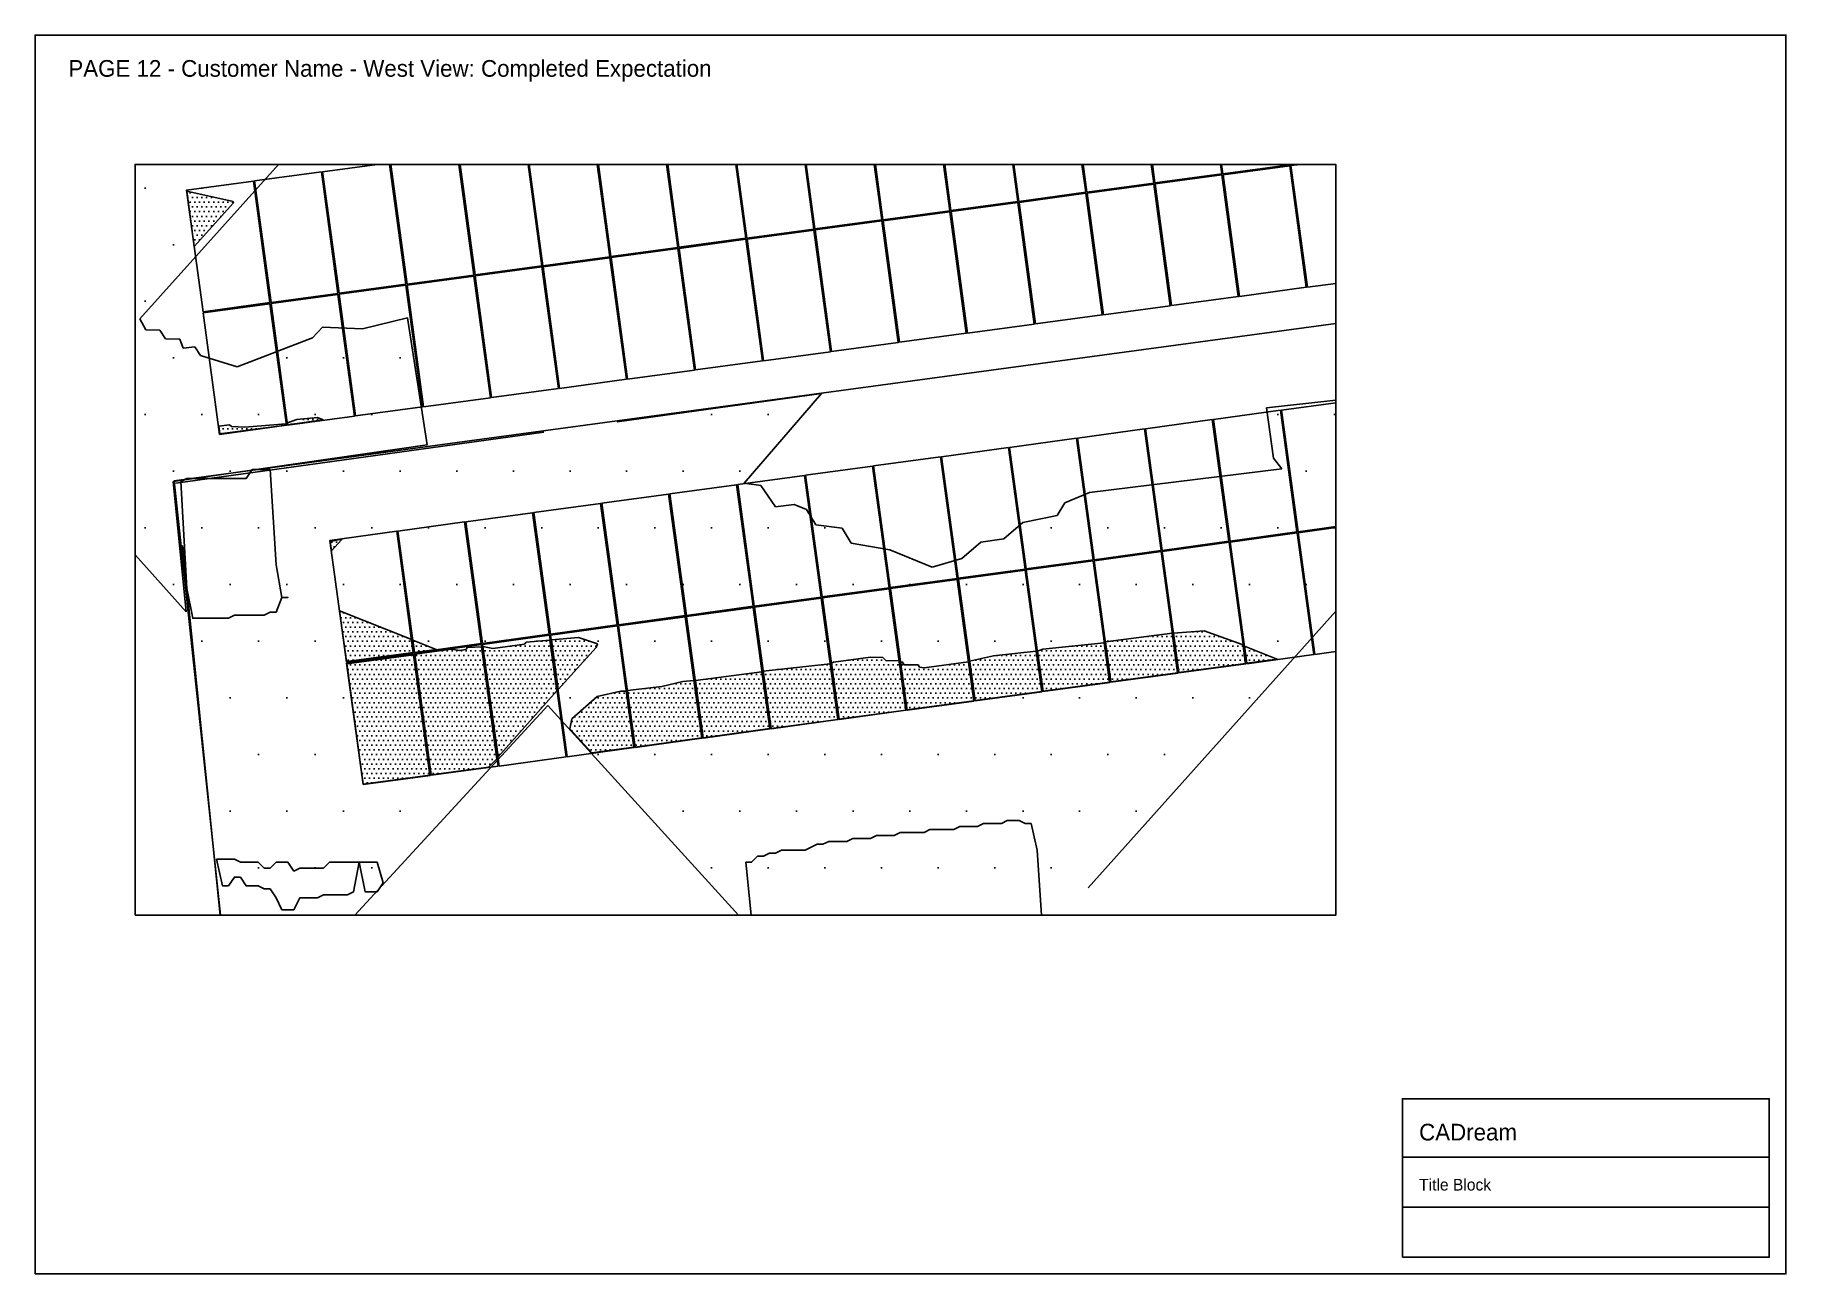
# Paper-space layout 'Layout1' of a CAD drawing. Header units: metres, sheet in millimetres. Extents: x 0 to 420, y 0 to 297.
# The model-space entities are those that its viewports show. They can reach past a viewport. Long polylines and large blocks are cut down to what shows.
import ezdxf

# ---------------------------------------------------------------- set-up
doc = ezdxf.new("R2010")
doc.units = ezdxf.units.M
doc.linetypes.add('DASHED', pattern=[1.524, 1.27, -0.254])
for name, color, linetype in [('Module', 7, 'ByLayer'), ('Obstruction', 7, 'ByLayer'), ('Ridge Line', 7, 'ByLayer'), ('Shading', 8, 'DASHED'), ('SHEET_BORDER', 8, 'Continuous'), ('SHEET_TEXT', 5, 'Continuous'), ('SHEET_TITLEBLOCK', 7, 'Continuous'), ('SHEET_VIEWPORT_FRAME', 6, 'Continuous')]:
    doc.layers.add(name, color=color, linetype=linetype)

# ---------------------------------------------------------------- blocks, each defined once
blk = doc.blocks.new('CADREAM_TITLEBLOCK_TEMPLATE_V1')
at = {"layer": 'SHEET_TITLEBLOCK'}
for p, q in [((0, 24), (88, 24)), ((0, 12), (88, 12))]:
    blk.add_line(p, q, dxfattribs=at)
blk.add_lwpolyline([(0, 0), (88, 0), (88, 38), (0, 38)], close=True, dxfattribs=at)
for s, height, p in [('CADream', 4, (4, 28)), ('Title Block', 2.8, (4, 16))]:
    blk.add_text(s, height=height, dxfattribs=at).set_placement(p)
blk = doc.blocks.new('*U1')
at = {"layer": 'Ridge Line', "color": 30}
for p, q in [((4771, -5873, 13749), (73104, 3363, 13743)), ((73104, 3363, 10899), (4771, -5873, 10658)), ((5553, -13174, 13685), (4771, -5873, 13749)), ((4771, -5873, 10658), (5553, -13174, 10658)), ((-5956, -14838, 13685), (5553, -13174, 13685)), ((5553, -13174, 10658), (-5956, -14838, 10617))]:
    blk.add_line(p, q, dxfattribs=at)
at = {"flags": 1}
for tag in ['unit_id', 'unit_name']:
    blk.add_attdef(tag, (0, 0), '', height=2.5, dxfattribs=at)
blk = doc.blocks.new('*U6')
at = {"layer": 'Module', "color": 0}
blk.add_polyline3d([(0, 0, 0), (112.4, 15.2, 0), (84.7, 219.6, 119.1), (-27.6, 204.4, 119.1)], close=True, dxfattribs=at)
at = {"flags": 1}
for tag in ['vmpo', 'voco', 'silicon-material', 'theme', 'company-name', 'id', 'panel-length', 'panel-width', 'panel-height', 'mounting-hole-spacing1', 'mounting-hole-spacing2', 'userid', 'impo', 'isco', 'module-material', 'note', 'name', 'pmax']:
    blk.add_attdef(tag, (0, 0), '', height=2.5, dxfattribs=at)
blk = doc.blocks.new('*U7')
at = {"layer": 'Module', "color": 31}
for p in [(2241.2, -71.2, 1545.5), (2355.6, -55.7, 1545.5), (2126.9, -86.7, 1545.5), (1898.1, -117.6, 1545.5), (2012.5, -102.1, 1545.5), (1669.4, -148.5, 1545.5), (1783.8, -133, 1545.5), (1440.7, -179.4, 1545.5), (1555.1, -164, 1545.5), (1212, -210.3, 1545.5), (1326.3, -194.9, 1545.5), (2269.1, -277.3, 1425.4), (2383.4, -261.9, 1425.4), (2154.7, -292.8, 1425.4), (1926, -323.7, 1425.4), (2040.4, -308.3, 1425.4), (1697.3, -354.6, 1425.4), (1811.7, -339.2, 1425.4), (1468.6, -385.6, 1425.4), (1582.9, -370.1, 1425.4), (1239.9, -416.5, 1425.4), (1354.2, -401, 1425.4)]:
    blk.add_blockref('*U6', p, dxfattribs=at)
at = {"layer": 'Module', "color": 152}
for p in [(983.3, -241.3, 1545.5), (1097.6, -225.8, 1545.5), (754.5, -272.2, 1545.5), (868.9, -256.7, 1545.5), (525.8, -303.1, 1545.5), (640.2, -287.7, 1545.5), (1011.1, -447.4, 1425.4), (1125.5, -432, 1425.4), (782.4, -478.3, 1425.4), (896.8, -462.9, 1425.4), (553.7, -509.3, 1425.4), (668.1, -493.8, 1425.4)]:
    blk.add_blockref('*U6', p, dxfattribs=at)
at = {"flags": 1}
for tag in ['tilt', 'azimuth', 'align', 'array-mode', 'offset-x', 'offset-y', 'mode', 'panel-x', 'panel-y', 'panel-per-row', 'bracket-type', 'bracket-value', 'row-per-array']:
    blk.add_attdef(tag, (0, 0), '', height=2.5, dxfattribs=at)
blk = doc.blocks.new('*U8')
at = {"layer": 'Module', "color": 0}
blk.add_polyline3d([(0, 0, 0), (112.4, 15.4, 0), (84.4, 219.8, 119.1), (-28, 204.4, 119.1)], close=True, dxfattribs=at)
at = {"flags": 1}
for tag in ['vmpo', 'voco', 'silicon-material', 'theme', 'company-name', 'id', 'panel-length', 'panel-width', 'panel-height', 'mounting-hole-spacing1', 'mounting-hole-spacing2', 'userid', 'impo', 'isco', 'module-material', 'note', 'name', 'pmax']:
    blk.add_attdef(tag, (0, 0), '', height=2.5, dxfattribs=at)
blk = doc.blocks.new('*U9')
at = {"layer": 'Module', "color": 41}
for p in [(2253.5, -688.7, 1242.8), (2367.8, -673.1, 1242.8), (2024.8, -720, 1242.8), (2139.1, -704.3, 1242.8), (1910.4, -735.6, 1242.8), (1681.8, -766.9, 1242.8), (1796.1, -751.3, 1242.8), (1453.1, -798.2, 1240), (1567.4, -782.5, 1240), (1224.4, -829.5, 1240), (1338.8, -813.8, 1240), (995.8, -860.8, 1240), (1110.1, -845.1, 1240), (767.1, -892, 1240), (881.4, -876.4, 1240), (2281.6, -894.8, 1122.7), (2396, -879.2, 1122.7), (2053, -926.1, 1122.7), (2167.3, -910.4, 1122.7), (1938.6, -941.7, 1122.7), (1710, -973, 1122.7), (1824.3, -957.4, 1122.7), (1481.3, -1004.3, 1119.9), (1595.6, -988.6, 1119.9), (1252.6, -1035.6, 1119.9), (1367, -1019.9, 1119.9), (1024, -1066.9, 1119.9), (1138.3, -1051.2, 1119.9), (795.3, -1098.1, 1119.9), (909.6, -1082.5, 1119.9)]:
    blk.add_blockref('*U8', p, dxfattribs=at)
at = {"flags": 1}
for tag in ['tilt', 'azimuth', 'align', 'array-mode', 'offset-x', 'offset-y', 'mode', 'panel-x', 'panel-y', 'panel-per-row', 'bracket-type', 'bracket-value', 'row-per-array']:
    blk.add_attdef(tag, (0, 0), '', height=2.5, dxfattribs=at)
blk = doc.blocks.new('*U91')
at = {"layer": 'Obstruction', "color": 1}
blk.add_polyline3d([(4886, -5885, 14579), (4986, -5835, 14579), (5086, -5835, 14579), (5186, -5835, 14579), (5286, -5835, 14579), (5386, -5835, 14579), (5486, -5835, 14579), (5586, -5835, 14579), (5686, -5835, 14579), (5786, -5835, 14579), (5886, -5835, 14579), (5986, -5835, 14579), (6086, -5685, 14579), (6186, -5685, 14579), (6286, -5685, 14579), (6386, -5685, 14579), (6486, -7285, 14579), (6586, -7835, 14579), (6586, -7835, 14579), (6686, -7835, 14579), (6686, -7835, 14579), (6586, -7835, 14579), (6486, -8085, 14579), (6386, -8085, 14579), (6286, -8135, 14579), (6186, -8135, 14579), (6086, -8135, 14579), (5986, -8135, 14579), (5886, -8135, 14579), (5786, -8135, 14579), (5686, -8185, 14579), (5586, -8185, 14579), (5486, -8185, 14579), (5386, -8185, 14579), (5286, -8185, 14579), (5186, -8185, 14579), (5086, -8185, 14579), (4986, -7685, 14579), (4986, -7685, 14579)], close=True, dxfattribs=at)
at = {"flags": 1}
for tag in ['height', 'shape']:
    blk.add_attdef(tag, (0, 0), '', height=2.5, dxfattribs=at)
blk = doc.blocks.new('*U92')
at = {"layer": 'Obstruction', "color": 1}
blk.add_polyline3d([(14386, -12285, 12629), (14486, -12285, 12629), (14586, -12185, 12629), (14686, -12185, 12629), (14786, -12135, 12629), (14886, -12135, 12629), (14986, -12085, 12629), (15086, -12085, 12629), (15186, -12085, 12629), (15286, -12085, 12629), (15386, -12085, 12629), (15486, -12035, 12629), (15586, -11985, 12629), (15686, -11985, 12629), (15786, -11935, 12629), (15886, -11935, 12629), (15986, -11935, 12629), (16086, -11935, 12629), (16186, -11885, 12629), (16286, -11885, 12629), (16386, -11885, 12629), (16486, -11885, 12629), (16586, -11835, 12629), (16686, -11835, 12629), (16786, -11835, 12629), (16886, -11835, 12629), (16986, -11785, 12629), (17086, -11785, 12629), (17186, -11785, 12629), (17286, -11785, 12629), (17386, -11785, 12629), (17486, -11735, 12629), (17586, -11735, 12629), (17686, -11735, 12629), (17786, -11735, 12629), (17886, -11735, 12629), (17986, -11685, 12629), (18086, -11685, 12629), (18186, -11685, 12629), (18286, -11685, 12629), (18386, -11635, 12629), (18486, -11635, 12629), (18586, -11635, 12629), (18686, -11635, 12629), (18786, -11585, 12629), (18886, -11585, 12629), (18986, -11585, 12629), (19086, -11635, 12629), (19186, -11635, 12629), (19286, -12085, 12629), (19286, -12085, 12629), (19386, -13535, 12629), (19386, -13535, 12629), (19286, -13635, 12629), (19186, -13635, 12629), (19086, -13635, 12629), (18986, -13635, 12629), (18886, -13635, 12629), (18786, -13685, 12629), (18686, -13685, 12629), (18586, -13685, 12629), (18486, -13685, 12629), (18386, -13685, 12629), (18286, -13735, 12629), (18186, -13735, 12629), (18086, -13735, 12629), (17986, -13735, 12629), (17886, -13785, 12629), (17786, -13835, 12629), (17686, -13835, 12629), (17586, -13835, 12629), (17486, -13835, 12629), (17386, -13835, 12629), (17286, -13885, 12629), (17186, -13885, 12629), (17086, -13935, 12629), (16986, -13935, 12629), (16886, -13985, 12629), (16786, -13985, 12629), (16686, -13985, 12629), (16586, -13885, 12629), (16486, -13885, 12629), (16386, -13635, 12629), (16286, -13685, 12629), (16186, -13685, 12629), (16086, -13735, 12629), (15986, -13735, 12629), (15886, -13735, 12629), (15786, -13735, 12629), (15686, -13735, 12629), (15586, -13735, 12629), (15486, -13735, 12629), (15386, -13735, 12629), (15286, -13735, 12629), (15186, -13735, 12629), (15086, -13785, 12629), (14986, -13785, 12629), (14886, -13785, 12629), (14786, -13685, 12629), (14686, -13685, 12629), (14586, -13485, 12629), (14486, -13285, 12629), (14486, -13285, 12629)], close=True, dxfattribs=at)
at = {"flags": 1}
for tag in ['height', 'shape']:
    blk.add_attdef(tag, (0, 0), '', height=2.5, dxfattribs=at)
blk = doc.blocks.new('*U100')
at = {"layer": 'Obstruction', "color": 1}
blk.add_polyline3d([(5486, -12235, 13529), (5586, -12235, 13529), (5686, -12235, 13529), (5786, -12235, 13529), (5886, -12285, 13529), (5986, -12285, 13529), (6086, -12285, 13529), (6186, -12285, 13529), (6286, -12385, 13529), (6386, -12385, 13529), (6486, -12285, 13529), (6586, -12285, 13529), (6686, -12285, 13529), (6786, -12435, 13529), (6886, -12385, 13529), (6986, -12385, 13529), (7086, -12385, 13529), (7186, -12385, 13529), (7286, -12385, 13529), (7386, -12285, 13529), (7486, -12285, 13529), (7586, -12285, 13529), (7686, -12285, 13529), (7786, -12285, 13529), (7886, -12285, 13529), (7986, -12285, 13529), (8086, -12285, 13529), (8186, -12285, 13529), (8186, -12285, 13529), (8286, -12635, 13529), (8286, -12635, 13529), (8186, -12785, 13529), (8086, -12785, 13529), (7986, -12785, 13529), (7886, -12285, 13529), (7786, -12785, 13529), (7686, -12835, 13529), (7586, -12835, 13529), (7486, -12835, 13529), (7386, -12835, 13529), (7286, -12835, 13529), (7186, -12885, 13529), (7086, -12885, 13529), (6986, -12885, 13529), (6886, -12885, 13529), (6786, -13085, 13529), (6686, -13085, 13529), (6586, -13085, 13529), (6486, -12885, 13529), (6386, -12735, 13529), (6286, -12735, 13529), (6186, -12685, 13529), (6086, -12685, 13529), (5986, -12685, 13529), (5886, -12535, 13529), (5786, -12535, 13529), (5686, -12685, 13529), (5586, -12685, 13529), (5586, -12685, 13529)], close=True, dxfattribs=at)
at = {"flags": 1}
for tag in ['height', 'shape']:
    blk.add_attdef(tag, (0, 0), '', height=2.5, dxfattribs=at)
blk = doc.blocks.new('*U213')
at = {"layer": 'Obstruction', "color": 1}
blk.add_polyline3d([(4886, -5885, 14579), (4986, -5835, 14579), (5086, -5835, 14579), (5186, -5835, 14579), (5286, -5835, 14579), (5386, -5835, 14579), (5486, -5835, 14579), (5586, -5835, 14579), (5686, -5835, 14579), (5786, -5835, 14579), (5886, -5835, 14579), (5986, -5835, 14579), (6086, -5685, 14579), (6186, -5685, 14579), (6286, -5685, 14579), (6386, -5685, 14579), (6486, -7285, 14579), (6586, -7835, 14579), (6586, -7835, 14579), (6686, -7835, 14579), (6686, -7835, 14579), (6586, -7835, 14579), (6486, -8085, 14579), (6386, -8085, 14579), (6286, -8135, 14579), (6186, -8135, 14579), (6086, -8135, 14579), (5986, -8135, 14579), (5886, -8135, 14579), (5786, -8135, 14579), (5686, -8185, 14579), (5586, -8185, 14579), (5486, -8185, 14579), (5386, -8185, 14579), (5286, -8185, 14579), (5186, -8185, 14579), (5086, -8185, 14579), (4986, -7685, 14579), (4986, -7685, 14579)], close=True, dxfattribs=at)
at = {"flags": 1}
for tag in ['height', 'shape']:
    blk.add_attdef(tag, (0, 0), '', height=2.5, dxfattribs=at)
blk = doc.blocks.new('*U214')
at = {"layer": 'Obstruction', "color": 1}
blk.add_polyline3d([(14386, -12285, 12629), (14486, -12285, 12629), (14586, -12185, 12629), (14686, -12185, 12629), (14786, -12135, 12629), (14886, -12135, 12629), (14986, -12085, 12629), (15086, -12085, 12629), (15186, -12085, 12629), (15286, -12085, 12629), (15386, -12085, 12629), (15486, -12035, 12629), (15586, -11985, 12629), (15686, -11985, 12629), (15786, -11935, 12629), (15886, -11935, 12629), (15986, -11935, 12629), (16086, -11935, 12629), (16186, -11885, 12629), (16286, -11885, 12629), (16386, -11885, 12629), (16486, -11885, 12629), (16586, -11835, 12629), (16686, -11835, 12629), (16786, -11835, 12629), (16886, -11835, 12629), (16986, -11785, 12629), (17086, -11785, 12629), (17186, -11785, 12629), (17286, -11785, 12629), (17386, -11785, 12629), (17486, -11735, 12629), (17586, -11735, 12629), (17686, -11735, 12629), (17786, -11735, 12629), (17886, -11735, 12629), (17986, -11685, 12629), (18086, -11685, 12629), (18186, -11685, 12629), (18286, -11685, 12629), (18386, -11635, 12629), (18486, -11635, 12629), (18586, -11635, 12629), (18686, -11635, 12629), (18786, -11585, 12629), (18886, -11585, 12629), (18986, -11585, 12629), (19086, -11635, 12629), (19186, -11635, 12629), (19286, -12085, 12629), (19286, -12085, 12629), (19386, -13535, 12629), (19386, -13535, 12629), (19286, -13635, 12629), (19186, -13635, 12629), (19086, -13635, 12629), (18986, -13635, 12629), (18886, -13635, 12629), (18786, -13685, 12629), (18686, -13685, 12629), (18586, -13685, 12629), (18486, -13685, 12629), (18386, -13685, 12629), (18286, -13735, 12629), (18186, -13735, 12629), (18086, -13735, 12629), (17986, -13735, 12629), (17886, -13785, 12629), (17786, -13835, 12629), (17686, -13835, 12629), (17586, -13835, 12629), (17486, -13835, 12629), (17386, -13835, 12629), (17286, -13885, 12629), (17186, -13885, 12629), (17086, -13935, 12629), (16986, -13935, 12629), (16886, -13985, 12629), (16786, -13985, 12629), (16686, -13985, 12629), (16586, -13885, 12629), (16486, -13885, 12629), (16386, -13635, 12629), (16286, -13685, 12629), (16186, -13685, 12629), (16086, -13735, 12629), (15986, -13735, 12629), (15886, -13735, 12629), (15786, -13735, 12629), (15686, -13735, 12629), (15586, -13735, 12629), (15486, -13735, 12629), (15386, -13735, 12629), (15286, -13735, 12629), (15186, -13735, 12629), (15086, -13785, 12629), (14986, -13785, 12629), (14886, -13785, 12629), (14786, -13685, 12629), (14686, -13685, 12629), (14586, -13485, 12629), (14486, -13285, 12629), (14486, -13285, 12629)], close=True, dxfattribs=at)
at = {"flags": 1}
for tag in ['height', 'shape']:
    blk.add_attdef(tag, (0, 0), '', height=2.5, dxfattribs=at)
blk = doc.blocks.new('*U222')
at = {"layer": 'Obstruction', "color": 1}
blk.add_polyline3d([(5486, -12235, 13529), (5586, -12235, 13529), (5686, -12235, 13529), (5786, -12235, 13529), (5886, -12285, 13529), (5986, -12285, 13529), (6086, -12285, 13529), (6186, -12285, 13529), (6286, -12385, 13529), (6386, -12385, 13529), (6486, -12285, 13529), (6586, -12285, 13529), (6686, -12285, 13529), (6786, -12435, 13529), (6886, -12385, 13529), (6986, -12385, 13529), (7086, -12385, 13529), (7186, -12385, 13529), (7286, -12385, 13529), (7386, -12285, 13529), (7486, -12285, 13529), (7586, -12285, 13529), (7686, -12285, 13529), (7786, -12285, 13529), (7886, -12285, 13529), (7986, -12285, 13529), (8086, -12285, 13529), (8186, -12285, 13529), (8186, -12285, 13529), (8286, -12635, 13529), (8286, -12635, 13529), (8186, -12785, 13529), (8086, -12785, 13529), (7986, -12785, 13529), (7886, -12285, 13529), (7786, -12785, 13529), (7686, -12835, 13529), (7586, -12835, 13529), (7486, -12835, 13529), (7386, -12835, 13529), (7286, -12835, 13529), (7186, -12885, 13529), (7086, -12885, 13529), (6986, -12885, 13529), (6886, -12885, 13529), (6786, -13085, 13529), (6686, -13085, 13529), (6586, -13085, 13529), (6486, -12885, 13529), (6386, -12735, 13529), (6286, -12735, 13529), (6186, -12685, 13529), (6086, -12685, 13529), (5986, -12685, 13529), (5886, -12535, 13529), (5786, -12535, 13529), (5686, -12685, 13529), (5586, -12685, 13529), (5586, -12685, 13529)], close=True, dxfattribs=at)
at = {"flags": 1}
for tag in ['height', 'shape']:
    blk.add_attdef(tag, (0, 0), '', height=2.5, dxfattribs=at)

msp = doc.modelspace()

# ---------------------------------------------------------------- hatches: boundary and pattern name
at = {"layer": 'Shading'}
h = msp.add_hatch(dxfattribs=at)
h.set_pattern_fill('DOTS', scale=600)
h.paths.add_polyline_path([(-22594, 24744), (-22483, 24798), (-22424, 24648), (-22236, 24713), (-22215, 24557), (-22033, 24661), (-22007, 24466), (-21864, 24565), (-21337, 24438), (-20639, 24493), (-19972, 24781), (-19885, 24714), (-18016, 25680), (-16874, 18976), (-16050, 18969), (-15829, 19078), (-15687, 18899), (-15098, 19177), (-14912, 18964), (-14405, 19271), (-14132, 18990), (-13740, 19281), (-13532, 19191), (-12958, 19585), (-12634, 19510), (-12027, 19949), (-11693, 19796), (-10970, 20251), (-10708, 20049), (-8927, 21083), (-10783, 23210), (-14979, 22642), (-19358, 27481), (-19586, 28878), (-17381, 29097), (-17103, 28778), (-16669, 28757), (-16396, 28477), (-16083, 28479), (-15979, 28295), (-15578, 28231), (-15475, 28046), (-14043, 27606), (-13928, 27621), (-13960, 27855), (-12969, 28068), (-13336, 29327), (-12946, 29340), (-11988, 29509), (-14200, 31946), (-15745, 31776), (-16272, 31903), (-21076, 37279), (-21244, 37653), (-21280, 39075), (-19317, 39341), (-18960, 39310), (-18697, 39108), (-18317, 39199), (-18104, 39069), (-17400, 39085), (-17073, 38693), (-16567, 38722), (-16322, 38359), (-15893, 38377), (-15697, 38086), (-15346, 38094), (-15193, 37838), (-14628, 37716), (-13781, 37830), (-13659, 38085), (-13269, 38098), (-13075, 38402), (-12641, 38381), (-12413, 38729), (-11979, 38709), (-11565, 39122), (-9365, 39380), (-9059, 39144), (-8679, 39235), (-8443, 39227), (-8389, 39115), (-7647, 39136), (-7412, 37979), (-9934, 35179), (-9389, 35213), (-9214, 34206), (-8692, 34118), (-8633, 33968), (-8055, 34046), (-7118, 34649), (-6805, 34651), (-6418, 34981), (-6028, 34994), (-5608, 35368), (-2177, 35793), (-1970, 35425), (-1812, 34257), (-1676, 34117), (-1803, 33901), (-6808, 28307), (-8150, 28086), (-8129, 27930), (-8976, 26944), (-8339, 26871), (-7912, 26612), (-7681, 26643), (-7583, 26498), (-6912, 26470), (-6158, 26691), (-5474, 27140), (-4059, 27688), (-3965, 27860), (-3557, 28034), (-1555, 28305), (-1188, 28196), (-769, 26548), (-3119, 23930), (-2827, 24089), (-2521, 23853), (1585, 20166), (1848, 18219), (1622, 18149), (1824, 16948), (3166, 17169), (3140, 17364), (4603, 17562), (5811, 16456), (5987, 16599), (6267, 16558), (6402, 16140), (7177, 16205), (7566, 15941), (8605, 16081), (9006, 16017), (9159, 15760), (9268, 14664), (7321, 12538), (9438, 7036), (9651, 6906), (10063, 5891), (11976, 7974), (10747, 9235), (10782, 9557), (10975, 9583), (11890, 9191), (12203, 9194), (12936, 9571), (13129, 9597), (13265, 9457), (13048, 9031), (12496, 8480), (12748, 8356), (13263, 7157), (10398, 3994), (10358, 3711), (4192, -3150), (4295, -3334), (4531, -3342), (4629, -3487), (4866, -3495), (4925, -3645), (5118, -3619), (5216, -3765), (5830, -3959), (7097, -3470), (7268, -3289), (7938, -3317), (8698, -3135), (9026, -5271), (4758, -5888), (4976, -8079), (2853, -5710), (2660, -4864), (1670, -5949), (2142, -5965), (2660, -5736), (2918, -5899), (2899, -6338), (2251, -7060), (1772, -7284), (1056, -6627), (-1156, -9107), (-1224, -9473), (-1833, -10190), (-2081, -10382), (-2246, -10325), (-4143, -12525), (-4374, -12556), (-4911, -13223), (-5093, -13327), (-5224, -13226), (-5644, -12728), (-3659, -11468), (-3564, -11297), (-8627, -246), (-16515, 8796), (-19079, 7180), (-21224, 22154), (-22090, 21600), (-22594, 24744)])
h = msp.add_hatch(dxfattribs=at)
h.set_pattern_fill('DOTS', scale=600)
h.paths.add_polyline_path([(45956, -312), (44995, -1421), (45782, -1079), (46028, -850), (46345, -847), (46659, -530), (47054, -516), (47368, -199), (47918, -164), (48217, -319), (48292, -1171), (46569, -3088), (46808, -3095), (47117, -2740), (47555, -2759), (47937, -2355), (48570, -2347), (48905, -2772), (48978, -3311), (48887, -3519), (46922, -5703), (47423, -5596), (47704, -5324), (47981, -5325), (48295, -5009), (48651, -5000), (49004, -4678), (49477, -4653), (49897, -4244), (50697, -4292), (50772, -4556), (50894, -4579), (51011, -5151), (45672, -11120), (44878, -11110), (43860, -10034), (38700, -15862), (38472, -15932), (37883, -16560), (37644, -16553), (37496, -16338), (36951, -16412), (36569, -16228), (33056, -12238), (32329, -12728), (31968, -12699), (31517, -12290), (29570, -12553), (24758, -7172), (24766, -7523), (24598, -7742), (19293, -13668), (16684, -14020), (16242, -13688), (14830, -13801), (11057, -9650), (4592, -16673), (3993, -16636), (1462, -16979), (1202, -16818), (-1135, -14196), (5547, -13176), (4803, -5913), (15662, -4406), (14359, -5914), (14642, -5954), (14889, -6312), (15200, -6270), (15410, -6359), (15564, -6613), (16007, -6670), (16161, -6924), (16810, -7032), (17524, -7327), (18019, -7182), (18339, -6904), (18728, -6851), (19047, -6573), (19626, -6455), (19756, -6242), (20169, -6069), (23406, -5670), (23263, -5494), (23149, -4648), (24789, -4465), (24851, -4339), (25397, -4266), (26313, -4298), (26476, -4041), (26754, -4043), (26855, -3912), (29981, -3568), (30492, -4125), (31082, -4085), (31378, -4515), (31933, -4518), (32141, -4881), (32336, -4855), (30225, -2438), (45956, -312)])
h.paths.add_polyline_path([(38991, -1880), (38706, -2114), (38586, -2404), (38900, -2675), (39334, -2656), (39703, -3037), (39975, -3000), (38991, -1880)], flags=16)
h.paths.add_polyline_path([(37712, -3267), (36640, -4430), (36544, -4600), (37468, -4396), (38379, -4391), (38464, -4144), (37712, -3267)], flags=16)
h.paths.add_polyline_path([(40185, -3089), (40108, -3100), (40113, -3138), (40235, -3161), (40185, -3089)], flags=16)
h.paths.add_polyline_path([(32375, -4850), (32336, -4855), (32341, -4894), (32380, -4888), (32375, -4850)], flags=16)
h.paths.add_polyline_path([(32896, -4897), (32712, -5000), (32821, -5220), (33216, -5206), (33275, -5355), (33670, -5341), (33769, -5484), (33969, -5496), (34254, -5262), (34877, -5177), (35129, -4987), (34329, -4938), (33950, -5068), (32896, -4897)], flags=16)
h.paths.add_polyline_path([(35157, -4904), (35118, -4910), (35124, -4948), (35163, -4943), (35157, -4904)], flags=16)
h.paths.add_polyline_path([(40757, -6732), (40573, -6836), (40062, -7453), (40612, -7418), (40843, -7073), (41043, -7086), (40757, -6732)], flags=16)
h.paths.add_polyline_path([(40062, -7453), (40023, -7458), (40028, -7497), (40067, -7492), (40062, -7453)], flags=16)
h.paths.add_polyline_path([(40028, -7497), (39989, -7502), (39994, -7541), (40033, -7535), (40028, -7497)], flags=16)
h.paths.add_polyline_path([(39994, -7541), (39781, -7726), (39786, -7764), (39903, -7749), (39994, -7541)], flags=16)
h = msp.add_hatch(dxfattribs=at)
h.set_pattern_fill('DOTS', color=1, scale=50)
h.paths.add_polyline_path([(4985, -1003), (5111, -1934), (5768, -1202), (5763, -1181), (4985, -1003)])
h = msp.add_hatch(dxfattribs=at)
h.set_pattern_fill('DOTS', color=1, scale=50)
h.paths.add_polyline_path([(5521, -4958), (5538, -5087), (6658, -4936), (6655, -4914), (5963, -4975), (5736, -4962), (5704, -4934), (5521, -4958)])
h = msp.add_hatch(dxfattribs=at)
h.set_pattern_fill('DOTS', color=1, scale=50)
h.paths.add_polyline_path([(6838, -4846), (6676, -4900), (6680, -4933), (7281, -4851), (7185, -4810), (6838, -4846)])
h = msp.add_hatch(dxfattribs=at)
h.set_pattern_fill('DOTS', color=1, scale=50)
h.paths.add_polyline_path([(7396, -6892), (7418, -7053), (7587, -6866), (7586, -6855), (7396, -6892)])
h = msp.add_hatch(dxfattribs=at)
h.set_pattern_fill('DOTS', color=1, scale=50)
h.paths.add_polyline_path([(7556, -8058), (7673, -8914), (8792, -8761), (8764, -8558), (8756, -8537), (7556, -8058)])
h = msp.add_hatch(dxfattribs=at)
h.set_pattern_fill('DOTS', color=1, scale=50)
h.paths.add_polyline_path([(11117, -8548), (11231, -9383), (11871, -8674), (11891, -8617), (11574, -8507), (11117, -8548)])
h = msp.add_hatch(dxfattribs=at)
h.set_pattern_fill('DOTS', color=1, scale=50)
h.paths.add_polyline_path([(20438, -8581), (20530, -9255), (21652, -9102), (21561, -8438), (20438, -8581)])
h = msp.add_hatch(dxfattribs=at)
h.set_pattern_fill('DOTS', color=1, scale=50)
h.paths.add_polyline_path([(21584, -8435), (21674, -9099), (22793, -8945), (22752, -8646), (22736, -8626), (22098, -8397), (21584, -8435)])
h = msp.add_hatch(dxfattribs=at)
h.set_pattern_fill('DOTS', color=1, scale=50)
h.paths.add_polyline_path([(7677, -8953), (7954, -10976), (9073, -10822), (8797, -8800), (7677, -8953)])
h = msp.add_hatch(dxfattribs=at)
h.set_pattern_fill('DOTS', color=1, scale=50)
h.paths.add_polyline_path([(8787, -8555), (8814, -8758), (9177, -8709), (9177, -8709), (8787, -8555)])
h = msp.add_hatch(dxfattribs=at)
h.set_pattern_fill('DOTS', color=1, scale=50)
h.paths.add_polyline_path([(8818, -8786), (9096, -10819), (10060, -10687), (10202, -10548), (9944, -8665), (9708, -8675), (9679, -8712), (9571, -8727), (9435, -8702), (8818, -8786)])
h = msp.add_hatch(dxfattribs=at)
h.set_pattern_fill('DOTS', color=1, scale=50)
h.paths.add_polyline_path([(9967, -8662), (10220, -10513), (11211, -9407), (11094, -8551), (10692, -8584), (10664, -8621), (10134, -8693), (9967, -8662)])
h = msp.add_hatch(dxfattribs=at)
h.set_pattern_fill('DOTS', color=1, scale=50)
h.paths.add_polyline_path([(18553, -8817), (18153, -8904), (18244, -9568), (19366, -9414), (19273, -8740), (18553, -8817)])
h = msp.add_hatch(dxfattribs=at)
h.set_pattern_fill('DOTS', color=1, scale=50)
h.paths.add_polyline_path([(19382, -8704), (19296, -8737), (19388, -9411), (20507, -9258), (20417, -8595), (19382, -8704)])
h = msp.add_hatch(dxfattribs=at)
h.set_pattern_fill('DOTS', color=1, scale=50)
h.paths.add_polyline_path([(22776, -8653), (22816, -8942), (23326, -8873), (23308, -8864), (22776, -8653)])
h = msp.add_hatch(dxfattribs=at)
h.set_pattern_fill('DOTS', color=1, scale=50)
h.paths.add_polyline_path([(13539, -9230), (13671, -10193), (14790, -10040), (14660, -9088), (13539, -9230)])
h = msp.add_hatch(dxfattribs=at)
h.set_pattern_fill('DOTS', color=1, scale=50)
h.paths.add_polyline_path([(14681, -9074), (14813, -10037), (15934, -9884), (15807, -8953), (14681, -9074)])
h = msp.add_hatch(dxfattribs=at)
h.set_pattern_fill('DOTS', color=1, scale=50)
h.paths.add_polyline_path([(15863, -8923), (15828, -8939), (15957, -9881), (17079, -9727), (16965, -8893), (16748, -8900), (16695, -8842), (16486, -8838), (15863, -8923)])
h = msp.add_hatch(dxfattribs=at)
h.set_pattern_fill('DOTS', color=1, scale=50)
h.paths.add_polyline_path([(16989, -8922), (17099, -9724), (18221, -9571), (18132, -8918), (17387, -9020), (17312, -9009), (17289, -8968), (17052, -8968), (17017, -8918), (16989, -8922)])
h = msp.add_hatch(dxfattribs=at)
h.set_pattern_fill('DOTS', color=1, scale=50)
h.paths.add_polyline_path([(12285, -9413), (11885, -9500), (11462, -9874), (11428, -10042), (11800, -10449), (12504, -10353), (12375, -9411), (12285, -9413)])
h = msp.add_hatch(dxfattribs=at)
h.set_pattern_fill('DOTS', color=1, scale=50)
h.paths.add_polyline_path([(13329, -9248), (12974, -9330), (12396, -9398), (12526, -10350), (13648, -10197), (13517, -9233), (13329, -9248)])

# ---------------------------------------------------------------- linework, layer by layer
at = {"layer": 'Shading', "linetype": 'DASHED'}
for points in [[(10358, 3711, 13825), (4192, -3150, 13774), (4295, -3334, 13772), (4531, -3342, 13772), (4629, -3487, 13770), (4866, -3495, 13770), (4925, -3645, 13769), (5118, -3619, 13769), (5216, -3765, 13767), (5830, -3959, 13765), (7097, -3470, 13767), (7268, -3289, 13769), (7938, -3317, 13768), (8698, -3135, 13768), (9026, -5271, 13749), (4758, -5888, 13749), (4976, -8079, 13730), (2853, -5710, 13753)], [(24598, -7742, 10727), (19293, -13668, 10706)], [(14830, -13801, 10690), (11057, -9650, 10679), (4592, -16673, 10654)], [(-1135, -14196, 10635), (5547, -13176, 10659), (4803, -5913, 10659), (15662, -4406, 10698), (14359, -5914, 10692), (14642, -5954, 10693), (14889, -6312, 10694), (15200, -6270, 10695), (15410, -6359, 10696), (15564, -6613, 10696), (16007, -6670, 10698), (16161, -6924, 10698), (16810, -7032, 10700), (17524, -7327, 10703), (18019, -7182, 10705), (18339, -6904, 10706), (18728, -6851, 10707), (19047, -6573, 10708), (19626, -6455, 10710), (19756, -6242, 10711), (20169, -6069, 10712), (23406, -5670, 10724), (23263, -5494, 10723), (23149, -4648, 10723), (24789, -4465, 10729)]]:
    msp.add_polyline3d(points, dxfattribs=at)
at = {"layer": 'Shading', "color": 1, "linetype": 'DASHED'}
for points in [[(4985, -1003, 16638), (5111, -1934, 16096), (5768, -1202, 16463), (5763, -1181, 16476), (4985, -1003, 16638)], [(5521, -4958, 14333), (5538, -5087, 14259), (6658, -4936, 14259), (6655, -4914, 14271), (5963, -4975, 14290), (5736, -4962, 14315), (5704, -4934, 14333), (5521, -4958, 14333)], [(6838, -4846, 14296), (6676, -4900, 14277), (6680, -4933, 14259), (7281, -4851, 14259), (7185, -4810, 14290), (6838, -4846, 14296)], [(7396, -6892, 13583), (7418, -7053, 13489), (7587, -6866, 13583), (7586, -6855, 13589), (7396, -6892, 13583)], [(7556, -8058, 12903), (7673, -8914, 12404), (8792, -8761, 12404), (8764, -8558, 12523), (8756, -8537, 12535), (7556, -8058, 12903)], [(11117, -8548, 12344), (11231, -9383, 11858), (11871, -8674, 12213), (11891, -8617, 12245), (11574, -8507, 12332), (11117, -8548, 12344)], [(20438, -8581, 11624), (20530, -9255, 11232), (21652, -9102, 11232), (21561, -8438, 11618), (20438, -8581, 11624)], [(21584, -8435, 11618), (21674, -9099, 11232), (22793, -8945, 11232), (22752, -8646, 11406), (22736, -8626, 11419), (22098, -8397, 11599), (21584, -8435, 11618)], [(7677, -8953, 12382), (7954, -10976, 11203), (9073, -10822, 11203), (8797, -8800, 12382), (7677, -8953, 12382)], [(8787, -8555, 12523), (8814, -8758, 12404), (9177, -8709, 12404), (9177, -8709, 12404), (8787, -8555, 12523)], [(8818, -8786, 12388), (9096, -10819, 11203), (10060, -10687, 11203), (10202, -10548, 11272), (9944, -8665, 12369), (9708, -8675, 12382), (9679, -8712, 12363), (9571, -8727, 12363), (9435, -8702, 12388), (8818, -8786, 12388)], [(9967, -8662, 12369), (10220, -10513, 11291), (11211, -9407, 11846), (11094, -8551, 12344), (10692, -8584, 12357), (10664, -8621, 12338), (10134, -8693, 12338), (9967, -8662, 12369)], [(18553, -8817, 11637), (18153, -8904, 11618), (18244, -9568, 11232), (19366, -9414, 11232), (19273, -8740, 11624), (18553, -8817, 11637)], [(19382, -8704, 11637), (19296, -8737, 11624), (19388, -9411, 11232), (20507, -9258, 11232), (20417, -8595, 11618), (19382, -8704, 11637)], [(22776, -8653, 11400), (22816, -8942, 11232), (23326, -8873, 11232), (23308, -8864, 11238), (22776, -8653, 11400)], [(13539, -9230, 11765), (13671, -10193, 11203), (14790, -10040, 11203), (14660, -9088, 11758), (13539, -9230, 11765)], [(14681, -9074, 11765), (14813, -10037, 11203), (15934, -9884, 11203), (15807, -8953, 11746), (14681, -9074, 11765)], [(15863, -8923, 11758), (15828, -8939, 11752), (15957, -9881, 11203), (17079, -9727, 11203), (16965, -8893, 11690), (16748, -8900, 11702), (16695, -8842, 11740), (16486, -8838, 11758), (15863, -8923, 11758)], [(16989, -8922, 11699), (17099, -9724, 11232), (18221, -9571, 11232), (18132, -8918, 11612), (17387, -9020, 11612), (17312, -9009, 11624), (17289, -8968, 11649), (17052, -8968, 11668), (17017, -8918, 11699), (16989, -8922, 11699)], [(12285, -9413, 11758), (11885, -9500, 11740), (11462, -9874, 11559), (11428, -10042, 11465), (11800, -10449, 11203), (12504, -10353, 11203), (12375, -9411, 11752), (12285, -9413, 11758)], [(13329, -9248, 11771), (12974, -9330, 11752), (12396, -9398, 11758), (12526, -10350, 11203), (13648, -10197, 11203), (13517, -9233, 11765), (13329, -9248, 11771)]]:
    msp.add_polyline3d(points, close=True, dxfattribs=at)

# ---------------------------------------------------------------- block references
at = {"layer": 'Module', "xscale": 10, "yscale": 10, "zscale": 10}
for name in ['*U7', '*U9']:
    msp.add_blockref(name, (0, 0), dxfattribs=at)
at = {"layer": 'Obstruction'}
for name in ['*U91', '*U213', '*U92', '*U214', '*U100', '*U222']:
    msp.add_blockref(name, (0, 0), dxfattribs=at)
at = {"layer": 'Ridge Line'}
msp.add_blockref('*U1', (0, 0), dxfattribs=at)

psp = doc.layouts.get("Layout1")

# ---------------------------------------------------------------- linework, layer by layer
at = {"layer": 'SHEET_BORDER'}
psp.add_lwpolyline([(0, 0), (420, 0), (420, 297), (0, 297)], close=True, dxfattribs=at)
at = {"layer": 'SHEET_VIEWPORT_FRAME'}
psp.add_lwpolyline([(24, 86), (312, 86), (312, 266), (24, 266)], close=True, dxfattribs=at)

# ---------------------------------------------------------------- block references
at = {"layer": 'SHEET_TITLEBLOCK'}
psp.add_blockref('CADREAM_TITLEBLOCK_TEMPLATE_V1', (328, 4), dxfattribs=at)

# ---------------------------------------------------------------- texts
at = {"layer": 'SHEET_TEXT'}
psp.add_text('PAGE 12 - Customer Name - West View: Completed Expectation', height=4, dxfattribs=at).set_placement((8, 287))

# ---------------------------------------------------------------- viewports
at = {"layer": 'SHEET_VIEWPORT_FRAME'}
psp.add_viewport(center=(168, 176), size=(288, 180), view_center_point=(14212.77, -6865.44), view_height=12622.6169, dxfattribs=at)

doc.saveas('drawing.dxf')
